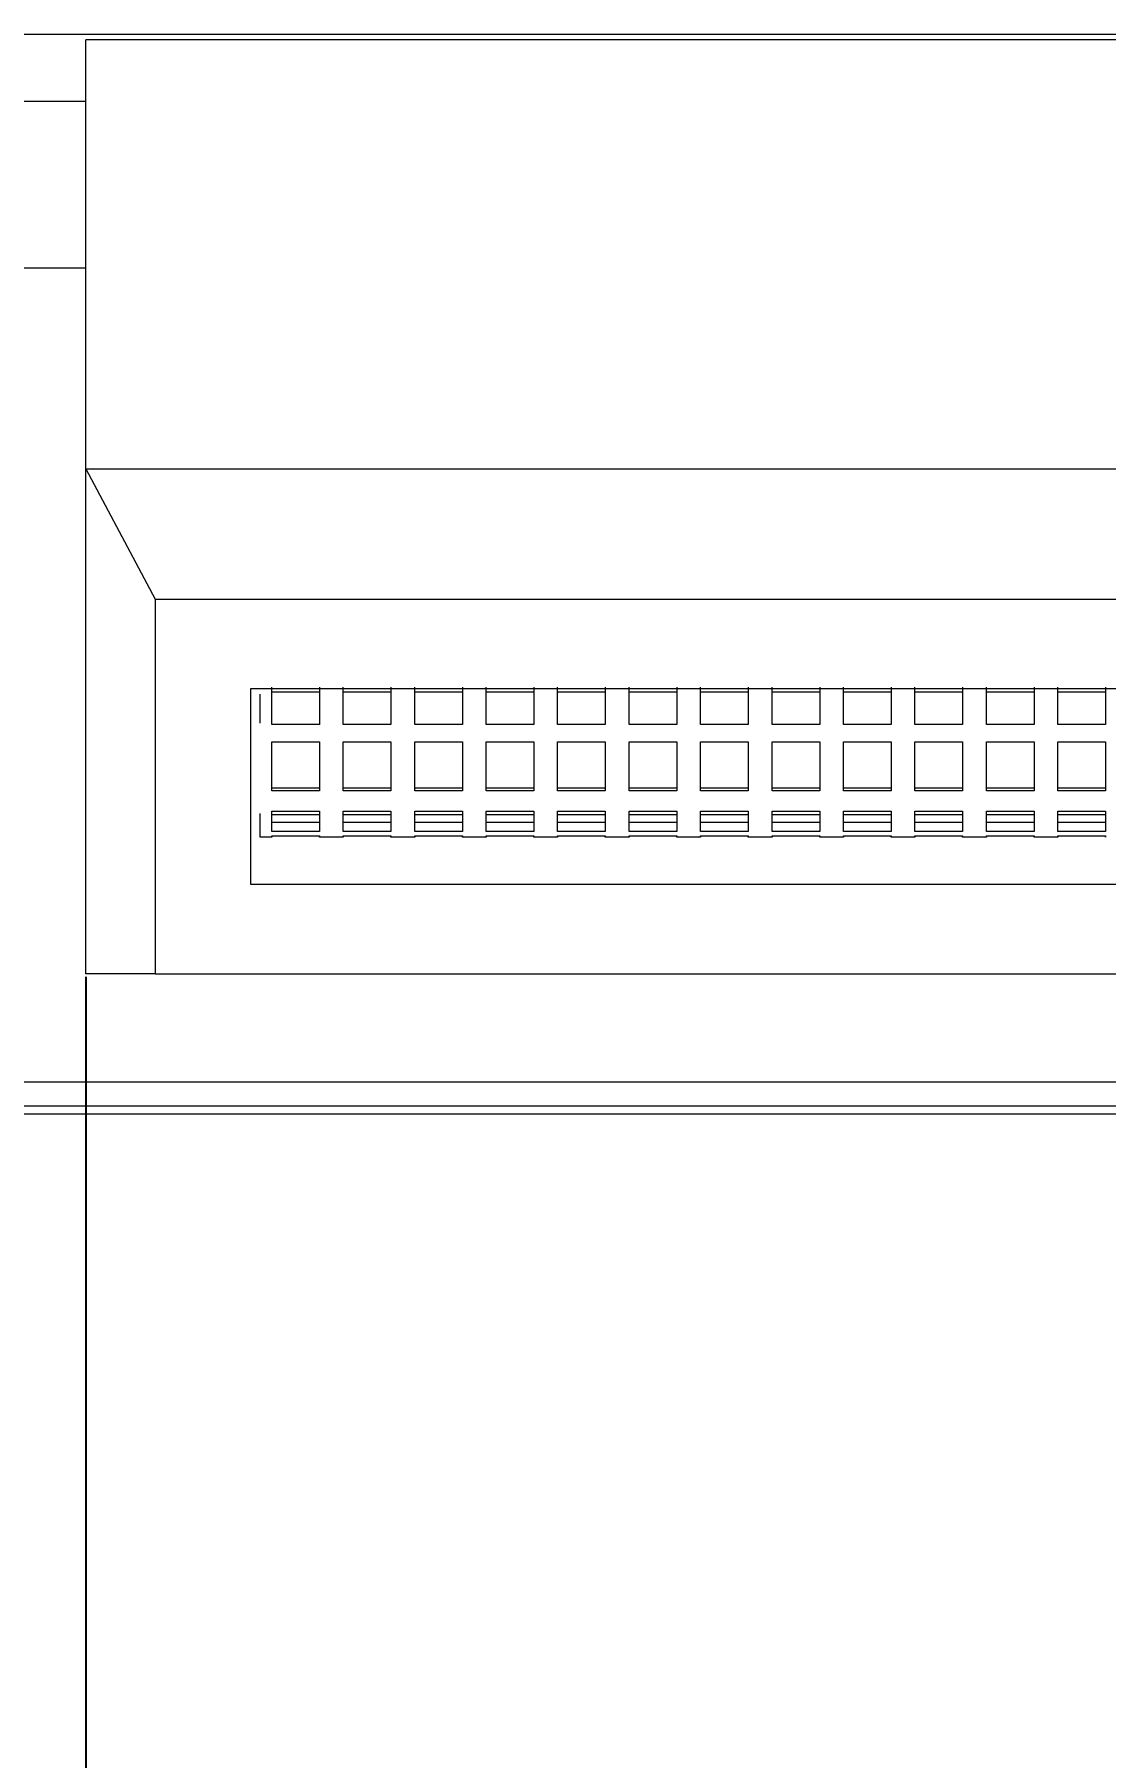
# Model space of a CAD drawing. Header units: millimetres. Extents: x 11618 to 13994, y -5897 to -2537.
# Drawn here: x 12297.99 to 12320.47, y -4844.75 to -4808.6 of the extents above; entities that cross this region are included whole.
import ezdxf

# ---------------------------------------------------------------- set-up
doc = ezdxf.new("R2010")
doc.units = ezdxf.units.MM
doc.layers.add('DIM', color=3, linetype='Continuous', lineweight=13)
doc.styles.get("Standard").update_dxf_attribs({"font": 'arial.ttf'})
doc.dimstyles.get("Standard").update_dxf_attribs({"dimtxt": 0.18, "dimasz": 0.18, "dimexe": 0.18, "dimexo": 0.0625, "dimgap": 0.09, "dimtad": 0, "dimtih": 1, "dimtoh": 1, "dimdec": 1, "dimdsep": 46, "dimtxsty": 'Standard', "dimcen": 0.09, "dimadec": 0, "dimazin": 0, "dimtfac": 1, "dimtdec": 1, "dimtofl": 0, "dimtmove": 0, "dimatfit": 3, "dimfxl": 1, "dimtolj": 1, "dimtzin": 0, "dimarcsym": 0})

# ---------------------------------------------------------------- blocks, each defined once
blk = doc.blocks.new('*D33')
at = {"layer": 'Defpoints', "color": 0, "transparency": 16777216}
for p in [(12299.068, -4828.306), (12363.568, -4828.306), (12363.568, -4873.783)]:
    blk.add_point(p, dxfattribs=at)
at = {"layer": 'DIM', "color": 0, "lineweight": -2, "transparency": 16777216}
for p, q in [((12299.068, -4828.368), (12299.068, -4873.963)), ((12363.568, -4828.368), (12363.568, -4873.963)), ((12281.068, -4873.783), (12263.068, -4873.783)), ((12381.568, -4873.783), (12399.568, -4873.783))]:
    blk.add_line(p, q, dxfattribs=at)
at = {"layer": 'DIM', "color": 0, "transparency": 16777216}
for points in [[(12281.068, -4870.783), (12281.068, -4876.783), (12299.068, -4873.783)], [(12381.568, -4870.783), (12381.568, -4876.783), (12363.568, -4873.783)]]:
    blk.add_solid(points, dxfattribs=at)
at = {"layer": 'DIM', "color": 0, "transparency": 16777216, "insert": (12331.318, -4873.783), "char_height": 18, "attachment_point": 5}
blk.add_mtext('\\A1;64.5', dxfattribs=at)

msp = doc.modelspace()

# ---------------------------------------------------------------- linework, layer by layer
at = {"linetype": 'Continuous', "lineweight": 13}
for p, q in [((12580.94, -4808.596), (12081.697, -4808.596)), ((12080.587, -4809.997), (12299.076, -4809.997)), ((12299.07, -4813.496), (12085.79, -4813.496))]:
    msp.add_line(p, q, dxfattribs=at)
at = {"linetype": 'Continuous', "lineweight": 18}
for p, q in [((12299.068, -4817.71), (12299.068, -4808.709)), ((12363.568, -4808.709), (12299.068, -4808.709)), ((12299.068, -4817.71), (12363.568, -4817.71)), ((12299.068, -4817.71), (12300.524, -4820.446)), ((12299.068, -4828.306), (12299.068, -4817.71)), ((12300.524, -4820.446), (12362.113, -4820.446)), ((12300.524, -4820.446), (12300.524, -4828.306)), ((12360.113, -4822.325), (12302.524, -4822.325)), ((12302.524, -4822.325), (12302.524, -4826.427)), ((12303.974, -4822.397), (12302.974, -4822.397)), ((12305.474, -4822.397), (12304.474, -4822.397)), ((12306.974, -4822.397), (12305.974, -4822.397)), ((12308.474, -4822.397), (12307.474, -4822.397)), ((12309.974, -4822.397), (12308.974, -4822.397)), ((12311.474, -4822.397), (12310.474, -4822.397)), ((12312.974, -4822.397), (12311.974, -4822.397)), ((12314.474, -4822.397), (12313.474, -4822.397)), ((12315.974, -4822.397), (12314.974, -4822.397)), ((12317.474, -4822.397), (12316.474, -4822.397)), ((12318.974, -4822.397), (12317.974, -4822.397)), ((12320.474, -4822.397), (12319.474, -4822.397)), ((12303.974, -4823.073), (12302.974, -4823.073)), ((12305.474, -4823.073), (12304.474, -4823.073)), ((12306.974, -4823.073), (12305.974, -4823.073)), ((12308.474, -4823.073), (12307.474, -4823.073)), ((12309.974, -4823.073), (12308.974, -4823.073)), ((12311.474, -4823.073), (12310.474, -4823.073)), ((12312.974, -4823.073), (12311.974, -4823.073)), ((12314.474, -4823.073), (12313.474, -4823.073)), ((12315.974, -4823.073), (12314.974, -4823.073)), ((12317.474, -4823.073), (12316.474, -4823.073)), ((12318.974, -4823.073), (12317.974, -4823.073)), ((12320.474, -4823.073), (12319.474, -4823.073)), ((12302.974, -4823.44), (12303.974, -4823.44)), ((12304.474, -4823.44), (12305.474, -4823.44)), ((12305.974, -4823.44), (12306.974, -4823.44)), ((12307.474, -4823.44), (12308.474, -4823.44)), ((12308.974, -4823.44), (12309.974, -4823.44)), ((12310.474, -4823.44), (12311.474, -4823.44)), ((12311.974, -4823.44), (12312.974, -4823.44)), ((12313.474, -4823.44), (12314.474, -4823.44)), ((12314.974, -4823.44), (12315.974, -4823.44)), ((12316.474, -4823.44), (12317.474, -4823.44)), ((12317.974, -4823.44), (12318.974, -4823.44)), ((12319.474, -4823.44), (12320.474, -4823.44)), ((12302.974, -4824.403), (12303.974, -4824.403)), ((12303.974, -4824.465), (12302.974, -4824.465)), ((12304.474, -4824.403), (12305.474, -4824.403)), ((12305.474, -4824.465), (12304.474, -4824.465)), ((12305.974, -4824.403), (12306.974, -4824.403)), ((12306.974, -4824.465), (12305.974, -4824.465)), ((12307.474, -4824.403), (12308.474, -4824.403)), ((12308.474, -4824.465), (12307.474, -4824.465)), ((12308.974, -4824.403), (12309.974, -4824.403)), ((12309.974, -4824.465), (12308.974, -4824.465)), ((12310.474, -4824.403), (12311.474, -4824.403)), ((12311.474, -4824.465), (12310.474, -4824.465)), ((12311.974, -4824.403), (12312.974, -4824.403)), ((12312.974, -4824.465), (12311.974, -4824.465)), ((12313.474, -4824.403), (12314.474, -4824.403)), ((12314.474, -4824.465), (12313.474, -4824.465)), ((12314.974, -4824.403), (12315.974, -4824.403)), ((12315.974, -4824.465), (12314.974, -4824.465)), ((12316.474, -4824.403), (12317.474, -4824.403)), ((12317.474, -4824.465), (12316.474, -4824.465)), ((12317.974, -4824.403), (12318.974, -4824.403)), ((12318.974, -4824.465), (12317.974, -4824.465)), ((12319.474, -4824.403), (12320.474, -4824.403)), ((12320.474, -4824.465), (12319.474, -4824.465)), ((12302.974, -4824.891), (12303.974, -4824.891)), ((12302.974, -4824.961), (12303.974, -4824.961)), ((12304.474, -4824.891), (12305.474, -4824.891)), ((12304.474, -4824.961), (12305.474, -4824.961)), ((12305.974, -4824.891), (12306.974, -4824.891)), ((12305.974, -4824.961), (12306.974, -4824.961)), ((12307.474, -4824.891), (12308.474, -4824.891)), ((12307.474, -4824.961), (12308.474, -4824.961)), ((12308.974, -4824.891), (12309.974, -4824.891)), ((12308.974, -4824.961), (12309.974, -4824.961)), ((12310.474, -4824.891), (12311.474, -4824.891)), ((12310.474, -4824.961), (12311.474, -4824.961)), ((12311.974, -4824.891), (12312.974, -4824.891)), ((12311.974, -4824.961), (12312.974, -4824.961)), ((12313.474, -4824.891), (12314.474, -4824.891)), ((12313.474, -4824.961), (12314.474, -4824.961)), ((12314.974, -4824.891), (12315.974, -4824.891)), ((12314.974, -4824.961), (12315.974, -4824.961)), ((12316.474, -4824.891), (12317.474, -4824.891)), ((12316.474, -4824.961), (12317.474, -4824.961)), ((12317.974, -4824.891), (12318.974, -4824.891)), ((12317.974, -4824.961), (12318.974, -4824.961)), ((12319.474, -4824.891), (12320.474, -4824.891)), ((12319.474, -4824.961), (12320.474, -4824.961)), ((12302.974, -4825.125), (12303.974, -4825.125)), ((12303.974, -4825.318), (12302.974, -4825.318)), ((12304.474, -4825.125), (12305.474, -4825.125)), ((12305.474, -4825.318), (12304.474, -4825.318)), ((12305.974, -4825.125), (12306.974, -4825.125)), ((12306.974, -4825.318), (12305.974, -4825.318)), ((12307.474, -4825.125), (12308.474, -4825.125)), ((12308.474, -4825.318), (12307.474, -4825.318)), ((12308.974, -4825.125), (12309.974, -4825.125)), ((12309.974, -4825.318), (12308.974, -4825.318)), ((12310.474, -4825.125), (12311.474, -4825.125)), ((12311.474, -4825.318), (12310.474, -4825.318)), ((12311.974, -4825.125), (12312.974, -4825.125)), ((12312.974, -4825.318), (12311.974, -4825.318)), ((12313.474, -4825.125), (12314.474, -4825.125)), ((12314.474, -4825.318), (12313.474, -4825.318)), ((12314.974, -4825.125), (12315.974, -4825.125)), ((12315.974, -4825.318), (12314.974, -4825.318)), ((12316.474, -4825.125), (12317.474, -4825.125)), ((12317.474, -4825.318), (12316.474, -4825.318)), ((12317.974, -4825.125), (12318.974, -4825.125)), ((12318.974, -4825.318), (12317.974, -4825.318)), ((12319.474, -4825.125), (12320.474, -4825.125)), ((12320.474, -4825.318), (12319.474, -4825.318)), ((12302.974, -4825.412), (12303.974, -4825.412)), ((12304.474, -4825.412), (12305.474, -4825.412)), ((12305.974, -4825.412), (12306.974, -4825.412)), ((12307.474, -4825.412), (12308.474, -4825.412)), ((12308.974, -4825.412), (12309.974, -4825.412)), ((12310.474, -4825.412), (12311.474, -4825.412)), ((12311.974, -4825.412), (12312.974, -4825.412)), ((12313.474, -4825.412), (12314.474, -4825.412)), ((12314.974, -4825.412), (12315.974, -4825.412)), ((12316.474, -4825.412), (12317.474, -4825.412)), ((12317.974, -4825.412), (12318.974, -4825.412)), ((12319.474, -4825.412), (12320.474, -4825.412)), ((12302.524, -4826.427), (12360.113, -4826.427)), ((12300.524, -4828.306), (12299.068, -4828.306)), ((12300.524, -4828.306), (12362.113, -4828.306)), ((12099.516, -4831.075), (12538.818, -4831.075)), ((12099.352, -4831.241), (12538.812, -4831.241))]:
    msp.add_line(p, q, dxfattribs=at)
for points, degree in [([(12302.724, -4822.438), (12302.724, -4822.636), (12302.724, -4822.84), (12302.724, -4823.049)], 3), ([(12302.724, -4825.434), (12302.974, -4825.434)], 1), ([(12302.974, -4825.434), (12302.974, -4825.449), (12302.974, -4825.441), (12302.974, -4825.412)], 3), ([(12303.974, -4825.412), (12303.974, -4825.441), (12303.974, -4825.449), (12303.974, -4825.434)], 3), ([(12303.974, -4825.434), (12304.474, -4825.434)], 1), ([(12304.474, -4825.434), (12304.474, -4825.449), (12304.474, -4825.441), (12304.474, -4825.412)], 3), ([(12305.474, -4825.412), (12305.474, -4825.441), (12305.474, -4825.449), (12305.474, -4825.434)], 3), ([(12305.474, -4825.434), (12305.974, -4825.434)], 1), ([(12305.974, -4825.434), (12305.974, -4825.449), (12305.974, -4825.441), (12305.974, -4825.412)], 3), ([(12306.974, -4825.412), (12306.974, -4825.441), (12306.974, -4825.449), (12306.974, -4825.434)], 3), ([(12306.974, -4825.434), (12307.474, -4825.434)], 1), ([(12307.474, -4825.434), (12307.474, -4825.449), (12307.474, -4825.441), (12307.474, -4825.412)], 3), ([(12308.474, -4825.412), (12308.474, -4825.441), (12308.474, -4825.448), (12308.474, -4825.434)], 3), ([(12308.474, -4825.434), (12308.974, -4825.434)], 1), ([(12308.974, -4825.434), (12308.974, -4825.448), (12308.974, -4825.441), (12308.974, -4825.412)], 3), ([(12309.974, -4825.412), (12309.974, -4825.441), (12309.974, -4825.448), (12309.974, -4825.434)], 3), ([(12309.974, -4825.434), (12310.474, -4825.434)], 1), ([(12310.474, -4825.434), (12310.474, -4825.448), (12310.474, -4825.441), (12310.474, -4825.412)], 3), ([(12311.474, -4825.412), (12311.474, -4825.441), (12311.474, -4825.448), (12311.474, -4825.434)], 3), ([(12311.474, -4825.434), (12311.974, -4825.434)], 1), ([(12311.974, -4825.434), (12311.974, -4825.448), (12311.974, -4825.441), (12311.974, -4825.412)], 3), ([(12312.974, -4825.412), (12312.974, -4825.441), (12312.974, -4825.448), (12312.974, -4825.434)], 3), ([(12312.974, -4825.434), (12313.474, -4825.434)], 1), ([(12313.474, -4825.434), (12313.474, -4825.448), (12313.474, -4825.441), (12313.474, -4825.412)], 3), ([(12314.474, -4825.412), (12314.474, -4825.441), (12314.474, -4825.448), (12314.474, -4825.434)], 3), ([(12314.474, -4825.434), (12314.974, -4825.434)], 1), ([(12314.974, -4825.434), (12314.974, -4825.448), (12314.974, -4825.441), (12314.974, -4825.412)], 3), ([(12315.974, -4825.412), (12315.974, -4825.441), (12315.974, -4825.448), (12315.974, -4825.434)], 3), ([(12315.974, -4825.434), (12316.474, -4825.434)], 1), ([(12316.474, -4825.434), (12316.474, -4825.448), (12316.474, -4825.441), (12316.474, -4825.412)], 3), ([(12317.474, -4825.412), (12317.474, -4825.441), (12317.474, -4825.448), (12317.474, -4825.434)], 3), ([(12317.474, -4825.434), (12317.974, -4825.434)], 1), ([(12317.974, -4825.434), (12317.974, -4825.448), (12317.974, -4825.441), (12317.974, -4825.412)], 3), ([(12318.974, -4825.412), (12318.974, -4825.441), (12318.974, -4825.448), (12318.974, -4825.434)], 3), ([(12318.974, -4825.434), (12319.474, -4825.434)], 1), ([(12319.474, -4825.434), (12319.474, -4825.448), (12319.474, -4825.441), (12319.474, -4825.412)], 3), ([(12320.474, -4825.412), (12320.474, -4825.441), (12320.474, -4825.448), (12320.474, -4825.434)], 3)]:
    msp.add_open_spline(points, degree=degree, dxfattribs=at)
for points, knots in [([(12302.974, -4823.073), (12302.974, -4822.824), (12302.974, -4822.56), (12302.974, -4822.308), (12302.974, -4822.288)], [0, 0, 0, 0, 0.920984, 1, 1, 1, 1]), ([(12303.974, -4822.288), (12303.974, -4822.308), (12303.974, -4822.56), (12303.974, -4822.824), (12303.974, -4823.073)], [0, 0, 0, 0, 0.079016, 1, 1, 1, 1]), ([(12304.474, -4823.073), (12304.474, -4822.824), (12304.474, -4822.56), (12304.474, -4822.308), (12304.474, -4822.288)], [0, 0, 0, 0, 0.920984, 1, 1, 1, 1]), ([(12305.474, -4822.288), (12305.474, -4822.308), (12305.474, -4822.56), (12305.474, -4822.824), (12305.474, -4823.073)], [0, 0, 0, 0, 0.079016, 1, 1, 1, 1]), ([(12305.974, -4823.073), (12305.974, -4822.824), (12305.974, -4822.56), (12305.974, -4822.308), (12305.974, -4822.288)], [0, 0, 0, 0, 0.920984, 1, 1, 1, 1]), ([(12306.974, -4822.288), (12306.974, -4822.308), (12306.974, -4822.56), (12306.974, -4822.824), (12306.974, -4823.073)], [0, 0, 0, 0, 0.079016, 1, 1, 1, 1]), ([(12307.474, -4823.073), (12307.474, -4822.824), (12307.474, -4822.56), (12307.474, -4822.308), (12307.474, -4822.288)], [0, 0, 0, 0, 0.920984, 1, 1, 1, 1]), ([(12308.474, -4822.288), (12308.474, -4822.308), (12308.474, -4822.56), (12308.474, -4822.824), (12308.474, -4823.073)], [0, 0, 0, 0, 0.079016, 1, 1, 1, 1]), ([(12308.974, -4823.073), (12308.974, -4822.824), (12308.974, -4822.56), (12308.974, -4822.308), (12308.974, -4822.288)], [0, 0, 0, 0, 0.920984, 1, 1, 1, 1]), ([(12309.974, -4822.288), (12309.974, -4822.308), (12309.974, -4822.56), (12309.974, -4822.824), (12309.974, -4823.073)], [0, 0, 0, 0, 0.079016, 1, 1, 1, 1]), ([(12310.474, -4823.073), (12310.474, -4822.824), (12310.474, -4822.56), (12310.474, -4822.308), (12310.474, -4822.288)], [0, 0, 0, 0, 0.920984, 1, 1, 1, 1]), ([(12311.474, -4822.288), (12311.474, -4822.308), (12311.474, -4822.56), (12311.474, -4822.824), (12311.474, -4823.073)], [0, 0, 0, 0, 0.079016, 1, 1, 1, 1]), ([(12311.974, -4823.073), (12311.974, -4822.824), (12311.974, -4822.56), (12311.974, -4822.308), (12311.974, -4822.288)], [0, 0, 0, 0, 0.920984, 1, 1, 1, 1]), ([(12312.974, -4822.288), (12312.974, -4822.308), (12312.974, -4822.56), (12312.974, -4822.824), (12312.974, -4823.073)], [0, 0, 0, 0, 0.079016, 1, 1, 1, 1]), ([(12313.474, -4823.073), (12313.474, -4822.824), (12313.474, -4822.56), (12313.474, -4822.308), (12313.474, -4822.288)], [0, 0, 0, 0, 0.920984, 1, 1, 1, 1]), ([(12314.474, -4822.288), (12314.474, -4822.308), (12314.474, -4822.56), (12314.474, -4822.824), (12314.474, -4823.073)], [0, 0, 0, 0, 0.079016, 1, 1, 1, 1]), ([(12314.974, -4823.073), (12314.974, -4822.824), (12314.974, -4822.56), (12314.974, -4822.308), (12314.974, -4822.288)], [0, 0, 0, 0, 0.920984, 1, 1, 1, 1]), ([(12315.974, -4822.288), (12315.974, -4822.308), (12315.974, -4822.56), (12315.974, -4822.824), (12315.974, -4823.073)], [0, 0, 0, 0, 0.079016, 1, 1, 1, 1]), ([(12316.474, -4823.073), (12316.474, -4822.824), (12316.474, -4822.56), (12316.474, -4822.308), (12316.474, -4822.288)], [0, 0, 0, 0, 0.920984, 1, 1, 1, 1]), ([(12317.474, -4822.288), (12317.474, -4822.308), (12317.474, -4822.56), (12317.474, -4822.824), (12317.474, -4823.073)], [0, 0, 0, 0, 0.079016, 1, 1, 1, 1]), ([(12317.974, -4823.073), (12317.974, -4822.824), (12317.974, -4822.56), (12317.974, -4822.308), (12317.974, -4822.288)], [0, 0, 0, 0, 0.920984, 1, 1, 1, 1]), ([(12318.974, -4822.288), (12318.974, -4822.308), (12318.974, -4822.56), (12318.974, -4822.824), (12318.974, -4823.073)], [0, 0, 0, 0, 0.079016, 1, 1, 1, 1]), ([(12319.474, -4823.073), (12319.474, -4822.824), (12319.474, -4822.56), (12319.474, -4822.308), (12319.474, -4822.288)], [0, 0, 0, 0, 0.920984, 1, 1, 1, 1]), ([(12320.474, -4822.288), (12320.474, -4822.308), (12320.474, -4822.56), (12320.474, -4822.824), (12320.474, -4823.073)], [0, 0, 0, 0, 0.079016, 1, 1, 1, 1]), ([(12302.974, -4824.465), (12302.974, -4824.397), (12302.974, -4824.082), (12302.974, -4823.72), (12302.974, -4823.44)], [0, 0, 0, 0, 0.22301, 1, 1, 1, 1]), ([(12303.974, -4823.44), (12303.974, -4823.72), (12303.974, -4824.082), (12303.974, -4824.397), (12303.974, -4824.465)], [0, 0, 0, 0, 0.77699, 1, 1, 1, 1]), ([(12304.474, -4824.465), (12304.474, -4824.397), (12304.474, -4824.082), (12304.474, -4823.72), (12304.474, -4823.44)], [0, 0, 0, 0, 0.22301, 1, 1, 1, 1]), ([(12305.474, -4823.44), (12305.474, -4823.72), (12305.474, -4824.082), (12305.474, -4824.397), (12305.474, -4824.465)], [0, 0, 0, 0, 0.77699, 1, 1, 1, 1]), ([(12305.974, -4824.465), (12305.974, -4824.397), (12305.974, -4824.082), (12305.974, -4823.72), (12305.974, -4823.44)], [0, 0, 0, 0, 0.22301, 1, 1, 1, 1]), ([(12306.974, -4823.44), (12306.974, -4823.72), (12306.974, -4824.082), (12306.974, -4824.397), (12306.974, -4824.465)], [0, 0, 0, 0, 0.77699, 1, 1, 1, 1]), ([(12307.474, -4824.465), (12307.474, -4824.397), (12307.474, -4824.082), (12307.474, -4823.72), (12307.474, -4823.44)], [0, 0, 0, 0, 0.22301, 1, 1, 1, 1]), ([(12308.474, -4823.44), (12308.474, -4823.72), (12308.474, -4824.082), (12308.474, -4824.397), (12308.474, -4824.465)], [0, 0, 0, 0, 0.77699, 1, 1, 1, 1]), ([(12308.974, -4824.465), (12308.974, -4824.397), (12308.974, -4824.082), (12308.974, -4823.72), (12308.974, -4823.44)], [0, 0, 0, 0, 0.22301, 1, 1, 1, 1]), ([(12309.974, -4823.44), (12309.974, -4823.72), (12309.974, -4824.082), (12309.974, -4824.397), (12309.974, -4824.465)], [0, 0, 0, 0, 0.77699, 1, 1, 1, 1]), ([(12310.474, -4824.465), (12310.474, -4824.397), (12310.474, -4824.082), (12310.474, -4823.72), (12310.474, -4823.44)], [0, 0, 0, 0, 0.22301, 1, 1, 1, 1]), ([(12311.474, -4823.44), (12311.474, -4823.72), (12311.474, -4824.082), (12311.474, -4824.397), (12311.474, -4824.465)], [0, 0, 0, 0, 0.77699, 1, 1, 1, 1]), ([(12311.974, -4824.465), (12311.974, -4824.397), (12311.974, -4824.082), (12311.974, -4823.72), (12311.974, -4823.44)], [0, 0, 0, 0, 0.22301, 1, 1, 1, 1]), ([(12312.974, -4823.44), (12312.974, -4823.72), (12312.974, -4824.082), (12312.974, -4824.397), (12312.974, -4824.465)], [0, 0, 0, 0, 0.77699, 1, 1, 1, 1]), ([(12313.474, -4824.465), (12313.474, -4824.397), (12313.474, -4824.082), (12313.474, -4823.72), (12313.474, -4823.44)], [0, 0, 0, 0, 0.22301, 1, 1, 1, 1]), ([(12314.474, -4823.44), (12314.474, -4823.72), (12314.474, -4824.082), (12314.474, -4824.397), (12314.474, -4824.465)], [0, 0, 0, 0, 0.77699, 1, 1, 1, 1]), ([(12314.974, -4824.465), (12314.974, -4824.397), (12314.974, -4824.082), (12314.974, -4823.72), (12314.974, -4823.44)], [0, 0, 0, 0, 0.22301, 1, 1, 1, 1]), ([(12315.974, -4823.44), (12315.974, -4823.72), (12315.974, -4824.082), (12315.974, -4824.397), (12315.974, -4824.465)], [0, 0, 0, 0, 0.77699, 1, 1, 1, 1]), ([(12316.474, -4824.465), (12316.474, -4824.397), (12316.474, -4824.082), (12316.474, -4823.72), (12316.474, -4823.44)], [0, 0, 0, 0, 0.22301, 1, 1, 1, 1]), ([(12317.474, -4823.44), (12317.474, -4823.72), (12317.474, -4824.082), (12317.474, -4824.397), (12317.474, -4824.465)], [0, 0, 0, 0, 0.77699, 1, 1, 1, 1]), ([(12317.974, -4824.465), (12317.974, -4824.397), (12317.974, -4824.082), (12317.974, -4823.72), (12317.974, -4823.44)], [0, 0, 0, 0, 0.22301, 1, 1, 1, 1]), ([(12318.974, -4823.44), (12318.974, -4823.72), (12318.974, -4824.082), (12318.974, -4824.397), (12318.974, -4824.465)], [0, 0, 0, 0, 0.77699, 1, 1, 1, 1]), ([(12319.474, -4824.465), (12319.474, -4824.397), (12319.474, -4824.082), (12319.474, -4823.72), (12319.474, -4823.44)], [0, 0, 0, 0, 0.22301, 1, 1, 1, 1]), ([(12320.474, -4823.44), (12320.474, -4823.72), (12320.474, -4824.082), (12320.474, -4824.397), (12320.474, -4824.465)], [0, 0, 0, 0, 0.77699, 1, 1, 1, 1]), ([(12302.724, -4824.944), (12302.724, -4824.963), (12302.724, -4825.179), (12302.724, -4825.361), (12302.724, -4825.424), (12302.724, -4825.433)], [0, 0, 0, 0, 0.06487, 0.760522, 1, 1, 1, 1]), ([(12302.974, -4825.318), (12302.974, -4825.245), (12302.974, -4825.114), (12302.974, -4824.929), (12302.974, -4824.891)], [0, 0, 0, 0, 0.80479, 1, 1, 1, 1]), ([(12303.974, -4824.891), (12303.974, -4824.929), (12303.974, -4825.114), (12303.974, -4825.245), (12303.974, -4825.318)], [0, 0, 0, 0, 0.19521, 1, 1, 1, 1]), ([(12304.474, -4825.318), (12304.474, -4825.245), (12304.474, -4825.114), (12304.474, -4824.929), (12304.474, -4824.891)], [0, 0, 0, 0, 0.80479, 1, 1, 1, 1]), ([(12305.474, -4824.891), (12305.474, -4824.929), (12305.474, -4825.114), (12305.474, -4825.245), (12305.474, -4825.318)], [0, 0, 0, 0, 0.19521, 1, 1, 1, 1]), ([(12305.974, -4825.318), (12305.974, -4825.245), (12305.974, -4825.114), (12305.974, -4824.929), (12305.974, -4824.891)], [0, 0, 0, 0, 0.80479, 1, 1, 1, 1]), ([(12306.974, -4824.891), (12306.974, -4824.929), (12306.974, -4825.114), (12306.974, -4825.245), (12306.974, -4825.318)], [0, 0, 0, 0, 0.19521, 1, 1, 1, 1]), ([(12307.474, -4825.318), (12307.474, -4825.245), (12307.474, -4825.114), (12307.474, -4824.929), (12307.474, -4824.891)], [0, 0, 0, 0, 0.80479, 1, 1, 1, 1]), ([(12308.474, -4824.891), (12308.474, -4824.929), (12308.474, -4825.114), (12308.474, -4825.245), (12308.474, -4825.318)], [0, 0, 0, 0, 0.19521, 1, 1, 1, 1]), ([(12308.974, -4825.318), (12308.974, -4825.245), (12308.974, -4825.114), (12308.974, -4824.929), (12308.974, -4824.891)], [0, 0, 0, 0, 0.80479, 1, 1, 1, 1]), ([(12309.974, -4824.891), (12309.974, -4824.929), (12309.974, -4825.114), (12309.974, -4825.245), (12309.974, -4825.318)], [0, 0, 0, 0, 0.19521, 1, 1, 1, 1]), ([(12310.474, -4825.318), (12310.474, -4825.245), (12310.474, -4825.114), (12310.474, -4824.929), (12310.474, -4824.891)], [0, 0, 0, 0, 0.80479, 1, 1, 1, 1]), ([(12311.474, -4824.891), (12311.474, -4824.929), (12311.474, -4825.114), (12311.474, -4825.245), (12311.474, -4825.318)], [0, 0, 0, 0, 0.19521, 1, 1, 1, 1]), ([(12311.974, -4825.318), (12311.974, -4825.245), (12311.974, -4825.114), (12311.974, -4824.929), (12311.974, -4824.891)], [0, 0, 0, 0, 0.80479, 1, 1, 1, 1]), ([(12312.974, -4824.891), (12312.974, -4824.929), (12312.974, -4825.114), (12312.974, -4825.245), (12312.974, -4825.318)], [0, 0, 0, 0, 0.19521, 1, 1, 1, 1]), ([(12313.474, -4825.318), (12313.474, -4825.245), (12313.474, -4825.114), (12313.474, -4824.929), (12313.474, -4824.891)], [0, 0, 0, 0, 0.80479, 1, 1, 1, 1]), ([(12314.474, -4824.891), (12314.474, -4824.929), (12314.474, -4825.114), (12314.474, -4825.245), (12314.474, -4825.318)], [0, 0, 0, 0, 0.19521, 1, 1, 1, 1]), ([(12314.974, -4825.318), (12314.974, -4825.245), (12314.974, -4825.114), (12314.974, -4824.929), (12314.974, -4824.891)], [0, 0, 0, 0, 0.80479, 1, 1, 1, 1]), ([(12315.974, -4824.891), (12315.974, -4824.929), (12315.974, -4825.114), (12315.974, -4825.245), (12315.974, -4825.318)], [0, 0, 0, 0, 0.19521, 1, 1, 1, 1]), ([(12316.474, -4825.318), (12316.474, -4825.245), (12316.474, -4825.114), (12316.474, -4824.929), (12316.474, -4824.891)], [0, 0, 0, 0, 0.80479, 1, 1, 1, 1]), ([(12317.474, -4824.891), (12317.474, -4824.929), (12317.474, -4825.114), (12317.474, -4825.245), (12317.474, -4825.318)], [0, 0, 0, 0, 0.19521, 1, 1, 1, 1]), ([(12317.974, -4825.318), (12317.974, -4825.245), (12317.974, -4825.114), (12317.974, -4824.929), (12317.974, -4824.891)], [0, 0, 0, 0, 0.80479, 1, 1, 1, 1]), ([(12318.974, -4824.891), (12318.974, -4824.929), (12318.974, -4825.114), (12318.974, -4825.245), (12318.974, -4825.318)], [0, 0, 0, 0, 0.19521, 1, 1, 1, 1]), ([(12319.474, -4825.318), (12319.474, -4825.245), (12319.474, -4825.114), (12319.474, -4824.929), (12319.474, -4824.891)], [0, 0, 0, 0, 0.80479, 1, 1, 1, 1]), ([(12320.474, -4824.891), (12320.474, -4824.929), (12320.474, -4825.114), (12320.474, -4825.245), (12320.474, -4825.318)], [0, 0, 0, 0, 0.19521, 1, 1, 1, 1])]:
    msp.add_open_spline(points, degree=3, knots=knots, dxfattribs=at)
at = {"linetype": 'Continuous', "lineweight": 13}
msp.add_open_spline([(12538.818, -4830.575), (12392.384, -4830.575), (12245.95, -4830.576), (12099.516, -4830.576)], degree=3, dxfattribs=at)

# ---------------------------------------------------------------- dimensions: what is measured, and where the dimension line sits
at = {"layer": 'DIM', "color": 3}
dim = msp.add_linear_dim(base=(12363.568, -4873.783), p1=(12299.068, -4828.306), p2=(12363.568, -4828.306), dimstyle='Standard', override={"dimtxt": 18, "dimasz": 18, "dimgap": 5}, dxfattribs=at)
dim.commit()
dim.dimension.update_dxf_attribs({"geometry": '*D33', "text_midpoint": (12331.318, -4873.783)})

doc.saveas('drawing.dxf')
